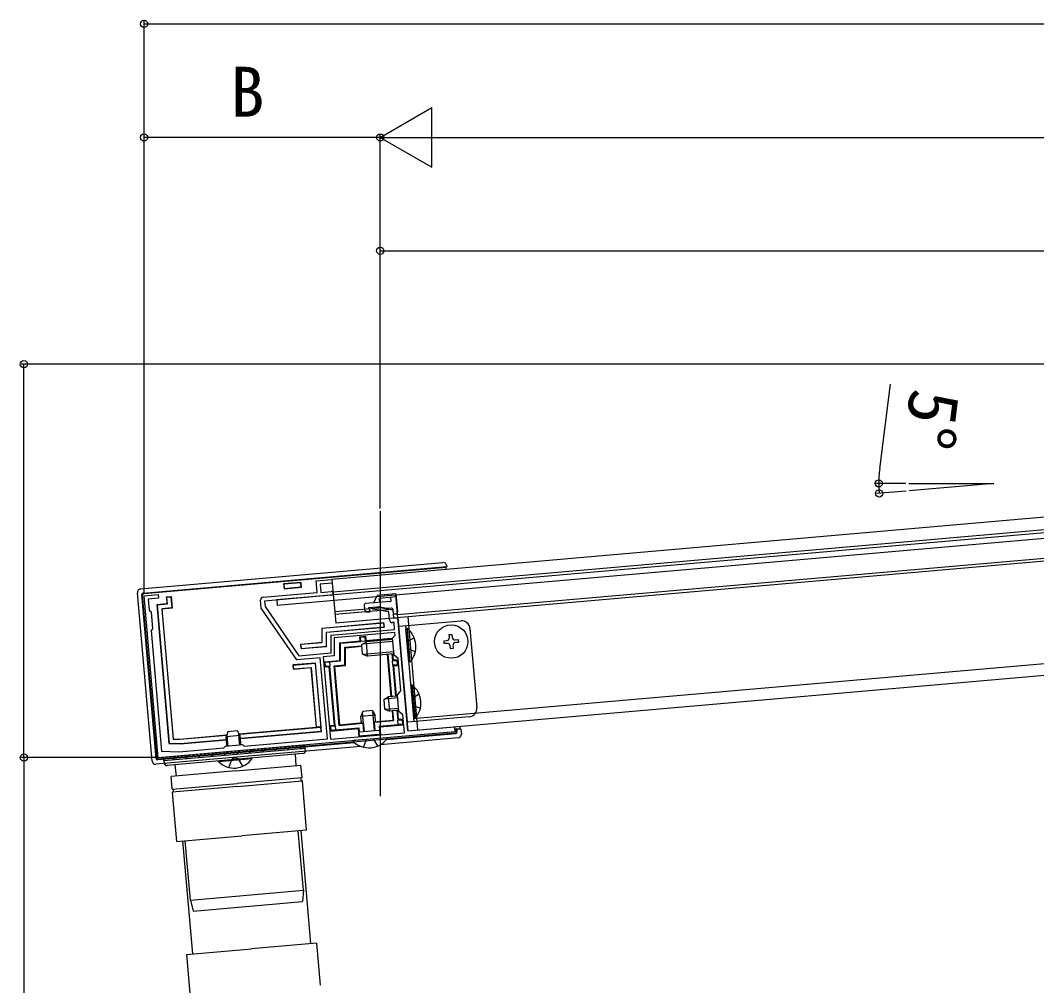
# Model space of a CAD drawing. Units: millimetres, scale not verified. Extents: x -1050 to 1050, y -1566 to 1557.
# Drawn here: x -544.1 to -185.7, y -768.4 to -427.9 of the extents above; entities that cross this region are included whole.
import ezdxf
from ezdxf.enums import TextEntityAlignment as Align

# ---------------------------------------------------------------- set-up
doc = ezdxf.new("R2010")
doc.units = ezdxf.units.MM
doc.header["$LTSCALE"] = 8
for name, color, linetype in [('0-2_YKK_11', 7, 'Continuous'), ('0-4_YKK_12', 2, 'Continuous'), ('0-5_YKK_13', 4, 'Continuous'), ('0-7_YKK_D', 6, 'Continuous')]:
    doc.layers.add(name, color=color, linetype=linetype)
doc.styles.add('ＭＳ ゴシック', font='')
doc.styles.get('ＭＳ ゴシック').set_extended_font_data('MS Gothic')

msp = doc.modelspace()

# ---------------------------------------------------------------- linework, layer by layer
at = {"layer": '0-2_YKK_11'}
for points in [[(-458.446, -631.387), (-439.419, -629.723), (-439.776, -625.638), (-434.198, -625.15), (-434.084, -626.445), (-438.368, -626.82), (-438.115, -629.709), (-434.479, -629.391)], [(-390.85, -678.877), (-495.451, -688.028), (-500.445, -630.946), (-495.464, -630.51), (-495.35, -631.805), (-498.937, -632.119), (-498.597, -636.004), (-497.947, -636.55), (-497.424, -642.527), (-497.969, -643.177), (-494.243, -685.765), (-488.101, -685.98), (-472.262, -684.594), (-471.716, -683.944), (-465.739, -683.421), (-465.089, -683.966), (-435.801, -681.404), (-438.302, -652.813), (-446.589, -653.538), (-459.114, -635.227), (-459.356, -632.471)], [(-434.366, -630.686), (-457.926, -632.747), (-457.752, -634.74), (-445.896, -652.072), (-434.44, -651.07), (-434.44, -644.746), (-412.076, -642.789), (-412.294, -640.299), (-412.792, -640.342)], [(-413.876, -639.433), (-414.125, -636.578), (-419.733, -635.589), (-419.79, -634.932), (-418.394, -634.81), (-412.686, -635.816), (-412.425, -638.805), (-410.931, -638.674), (-407.444, -678.522), (-391.007, -677.084), (-390.85, -678.877)]]:
    msp.add_lwpolyline(points, dxfattribs=at)
msp.add_lwpolyline([(-437.233, -652.419), (-434.688, -681.507), (-408.588, -679.224), (-409.137, -672.948), (-410.545, -671.766), (-411.068, -665.789), (-409.886, -664.381), (-410.88, -653.024), (-412.288, -651.842), (-412.811, -645.865), (-411.902, -644.782), (-411.98, -643.885), (-433.34, -645.754), (-433.34, -652.078)], close=True, dxfattribs=at)
for centre, radius, start, end in [((-434.423, -630.038), 0.65, 274.99999, 95.00001), ((-458.359, -632.384), 1, 95.00001, 184.99999), ((-412.879, -639.346), 1, 185.00001, 274.99999)]:
    msp.add_arc(centre, radius, start, end, dxfattribs=at)
at = {"layer": '0-4_YKK_12'}
for p, q in [((-46.993, -591.274), (-434.198, -625.15)), ((-46.993, -595.791), (-433.806, -629.633)), ((-417.136, -601.114), (-417.136, -701.596)), ((-46.993, -606.833), (-432.847, -640.591)), ((-434.198, -625.15), (-432.847, -640.591)), ((-407.444, -678.522), (-411.628, -630.704)), ((-416.253, -635.124), (-433.196, -636.606)), ((-412.695, -635.716), (-433.117, -637.503)), ((-410.931, -638.674), (-412.126, -638.778)), ((-407.444, -638.369), (-403.958, -678.217)), ((-46.993, -642.971), (-404.306, -674.232)), ((-407.444, -678.522), (-46.993, -646.986))]:
    msp.add_line(p, q, dxfattribs=at)
msp.add_lwpolyline([(-230.754, -591.258), (-200.754, -591.258), (-230.64, -593.872)], dxfattribs=at)
at = {"layer": '0-5_YKK_13'}
for p, q in [((-46.993, -596.795), (-453.642, -632.372)), ((-46.993, -598.803), (-453.468, -634.365)), ((-46.993, -605.83), (-411.018, -637.678)), ((-501.663, -628.498), (-395.07, -619.173)), ((-500.78, -629.927), (-393.699, -620.558)), ((-393.852, -621.62), (-393.922, -620.823)), ((-393.721, -620.304), (-393.699, -620.558)), ((-445.043, -626.195), (-451.229, -626.736)), ((-451.229, -626.736), (-451.08, -628.439)), ((-451.116, -626.831), (-450.985, -628.325)), ((-445.139, -626.308), (-445.043, -626.195)), ((-445.008, -627.802), (-445.139, -626.308)), ((-497.6, -689.22), (-502.794, -629.847)), ((-496.171, -688.338), (-501.234, -630.467)), ((-495.949, -688.073), (-500.969, -630.69)), ((-450.985, -628.325), (-445.008, -627.802)), ((-419.423, -633.394), (-418.203, -630.778)), ((-411.671, -630.206), (-418.203, -630.778)), ((-411.671, -630.206), (-411.105, -636.681)), ((-492.356, -633.765), (-495.942, -634.078)), ((-495.847, -634.158), (-495.942, -634.078)), ((-495.942, -634.078), (-491.663, -682.989)), ((-492.261, -633.844), (-495.847, -634.158)), ((-495.847, -634.158), (-491.583, -682.905)), ((-492.573, -631.274), (-492.356, -633.765)), ((-492.479, -631.353), (-492.261, -633.844)), ((-492.261, -633.844), (-492.356, -633.765)), ((-453.642, -632.372), (-453.468, -634.365)), ((-422.866, -634.197), (-422.735, -635.691)), ((-413.446, -632.871), (-422.412, -633.655)), ((-417.561, -631.725), (-411.584, -631.202)), ((-417.561, -631.725), (-417.431, -633.22)), ((-413.577, -631.377), (-413.446, -632.871)), ((-494.222, -635.521), (-494.128, -635.601)), ((-490.541, -635.287), (-494.128, -635.601)), ((-494.128, -635.601), (-490.124, -681.368)), ((-490.636, -635.207), (-490.541, -635.287)), ((-421.652, -636.6), (-420.656, -636.513)), ((-421.187, -635.054), (-418.156, -634.789)), ((-420.656, -636.513), (-421.187, -635.054)), ((-414.731, -635.393), (-418.156, -634.789)), ((-413.237, -635.262), (-414.731, -635.393)), ((-412.695, -635.716), (-412.582, -637.011)), ((-412.257, -637.284), (-411.559, -637.223)), ((-437.624, -642.314), (-415.998, -640.422)), ((-415.998, -640.422), (-415.867, -641.916)), ((-405.215, -675.315), (-408.179, -641.445)), ((-436.124, -643.689), (-436.08, -643.729)), ((-436.124, -648.708), (-436.124, -643.689)), ((-436.08, -643.729), (-415.82, -641.956)), ((-436.08, -648.748), (-436.08, -643.729)), ((-410.669, -641.662), (-407.706, -675.533)), ((-407.063, -654.296), (-408.092, -642.541)), ((-385.503, -642.472), (-383.062, -670.366)), ((-445.004, -649.528), (-445.142, -647.947)), ((-444.964, -649.481), (-436.124, -648.708)), ((-436.124, -648.708), (-436.08, -648.748)), ((-429.624, -649.042), (-423.63, -648.518)), ((-424.318, -645.348), (-422.389, -645.179)), ((-424.096, -645.534), (-424.318, -645.348)), ((-423.951, -647.04), (-424.187, -646.842)), ((-424.096, -645.534), (-422.575, -645.401)), ((-423.951, -647.04), (-424.096, -645.534)), ((-422.457, -646.91), (-423.951, -647.04)), ((-423.665, -648.12), (-422.041, -647.174)), ((-423.368, -651.507), (-423.665, -648.12)), ((-412.71, -647.015), (-423.369, -647.947)), ((-422.575, -645.401), (-422.389, -645.179)), ((-422.575, -645.401), (-422.457, -646.91)), ((-422.389, -645.179), (-422.258, -646.673)), ((-412.767, -646.363), (-422.041, -647.174)), ((-413.491, -646.125), (-413.465, -646.424)), ((-405.194, -645.701), (-407.684, -647.197)), ((-393.578, -647.696), (-394.574, -647.783)), ((-445.004, -649.528), (-436.08, -648.748)), ((-444.964, -649.481), (-445.004, -649.528)), ((-429.624, -655.266), (-429.624, -649.042)), ((-429.624, -649.042), (-429.405, -649.242)), ((-429.405, -649.242), (-423.611, -648.735)), ((-429.405, -655.466), (-429.405, -649.242)), ((-423.368, -651.507), (-421.605, -652.155)), ((-412.389, -650.692), (-423.047, -651.625)), ((-414.741, -651.555), (-413.433, -666.498)), ((-414.523, -651.536), (-413.216, -666.479)), ((-413.029, -651.405), (-412.811, -653.896)), ((-412.812, -651.386), (-412.613, -653.659)), ((-404.758, -650.682), (-407.471, -649.64)), ((-440.007, -654.625), (-447.865, -655.313)), ((-447.817, -655.352), (-447.865, -655.313)), ((-447.865, -655.313), (-447.726, -656.894)), ((-447.817, -655.352), (-440.047, -654.672)), ((-440.047, -654.672), (-440.007, -654.625)), ((-440.047, -654.672), (-438.081, -677.143)), ((-437.896, -678.764), (-440.007, -654.625)), ((-436.797, -654.169), (-431.342, -653.692)), ((-436.575, -654.355), (-436.797, -654.169)), ((-436.628, -656.098), (-436.797, -654.169)), ((-436.442, -655.876), (-436.628, -656.098)), ((-436.575, -654.355), (-435.066, -654.237)), ((-436.442, -655.876), (-436.575, -654.355)), ((-434.935, -655.731), (-436.442, -655.876)), ((-434.935, -655.731), (-435.134, -655.967)), ((-435.066, -654.237), (-434.935, -655.731)), ((-433.096, -676.751), (-434.935, -655.731)), ((-433.441, -655.6), (-429.624, -655.266)), ((-431.602, -676.62), (-433.441, -655.6)), ((-433.441, -655.6), (-433.205, -655.798)), ((-433.205, -655.798), (-429.405, -655.466)), ((-431.404, -676.383), (-433.205, -655.798)), ((-429.624, -655.266), (-429.405, -655.466)), ((-412.811, -653.896), (-412.613, -653.659)), ((-412.811, -653.896), (-411.305, -653.751)), ((-412.68, -655.39), (-412.811, -653.896)), ((-411.172, -655.271), (-412.68, -655.39)), ((-412.68, -655.39), (-412.444, -655.588)), ((-412.68, -655.39), (-411.722, -666.348)), ((-411.118, -653.529), (-412.613, -653.659)), ((-412.444, -655.588), (-410.95, -655.458)), ((-412.444, -655.588), (-411.504, -666.329)), ((-411.305, -653.751), (-411.118, -653.529)), ((-411.305, -653.751), (-411.172, -655.271)), ((-411.172, -655.271), (-410.95, -655.458)), ((-410.95, -655.458), (-411.118, -653.529)), ((-406.556, -654.252), (-407.063, -654.296)), ((-441.45, -656.345), (-447.726, -656.894)), ((-447.687, -656.846), (-447.726, -656.894)), ((-441.411, -656.297), (-441.45, -656.345)), ((-439.623, -677.234), (-441.45, -656.345)), ((-439.575, -677.274), (-441.411, -656.297)), ((-405.833, -662.42), (-406.34, -662.464)), ((-406.34, -662.464), (-405.311, -674.219)), ((-415.936, -667.52), (-414.312, -666.575)), ((-403.451, -665.624), (-405.941, -667.121)), ((-415.936, -667.52), (-415.639, -670.907)), ((-410.967, -666.939), (-415.64, -667.348)), ((-403.015, -670.605), (-405.727, -669.564)), ((-423.301, -671.678), (-423.95, -673.441)), ((-423.751, -675.714), (-423.95, -673.441)), ((-422.836, -678.664), (-423.419, -671.999)), ((-419.914, -671.381), (-423.301, -671.678)), ((-419.914, -671.381), (-418.969, -673.005)), ((-419.159, -678.342), (-419.742, -671.677)), ((-415.639, -670.907), (-413.876, -671.556)), ((-410.646, -670.616), (-415.318, -671.025)), ((-410.589, -671.268), (-413.876, -671.556)), ((-412.997, -671.479), (-412.711, -674.748)), ((-412.78, -671.46), (-412.475, -674.946)), ((-411.286, -671.329), (-410.981, -674.816)), ((-411.069, -671.31), (-410.782, -674.579)), ((-466.851, -679.616), (-439.623, -677.234)), ((-466.803, -679.7), (-438.121, -677.19)), ((-439.575, -677.274), (-439.623, -677.234)), ((-438.081, -677.143), (-439.575, -677.274)), ((-438.081, -677.143), (-438.121, -677.19)), ((-437.99, -678.684), (-438.121, -677.19)), ((-434.827, -676.683), (-433.333, -676.552)), ((-434.605, -676.869), (-434.827, -676.683)), ((-434.658, -678.612), (-434.827, -676.683)), ((-434.605, -676.869), (-433.096, -676.751)), ((-434.472, -678.39), (-434.605, -676.869)), ((-433.096, -676.751), (-433.333, -676.552)), ((-433.096, -676.751), (-432.966, -678.245)), ((-423.334, -675.896), (-423.135, -675.66)), ((-419.114, -678.438), (-419.386, -675.332)), ((-417.525, -676.894), (-410.85, -676.31)), ((-417.525, -676.894), (-417.288, -677.092)), ((-417.525, -676.894), (-417.404, -678.275)), ((-417.288, -677.092), (-409.119, -676.378)), ((-417.288, -677.092), (-417.035, -679.981)), ((-412.475, -674.946), (-412.711, -674.748)), ((-410.981, -674.816), (-410.782, -674.579)), ((-409.288, -674.449), (-410.782, -674.579)), ((-409.475, -674.671), (-409.288, -674.449)), ((-409.342, -676.191), (-409.119, -676.378)), ((-409.119, -676.378), (-409.288, -674.449)), ((-388.945, -677.706), (-389.015, -676.909)), ((-470.857, -678.85), (-471.506, -680.613)), ((-466.525, -680.177), (-471.506, -680.613)), ((-471.275, -683.248), (-471.506, -680.613)), ((-470.848, -683.165), (-471.155, -679.659)), ((-467.47, -678.553), (-470.857, -678.85)), ((-466.525, -680.177), (-467.47, -678.553)), ((-466.73, -682.805), (-467.036, -679.298)), ((-466.294, -682.812), (-466.525, -680.177)), ((-466.438, -681.173), (-437.99, -678.684)), ((-466.43, -681.26), (-437.896, -678.764)), ((-437.99, -678.684), (-437.896, -678.764)), ((-434.658, -678.612), (-424.896, -677.758)), ((-434.472, -678.39), (-434.658, -678.612)), ((-432.966, -678.245), (-434.472, -678.39)), ((-432.966, -678.245), (-424.697, -677.521)), ((-424.697, -677.521), (-424.896, -677.758)), ((-424.896, -677.758), (-424.643, -680.647)), ((-424.697, -677.521), (-424.576, -678.903)), ((-424.643, -680.647), (-417.035, -679.981)), ((-424.456, -680.425), (-424.643, -680.647)), ((-424.576, -678.903), (-423.082, -678.772)), ((-418.898, -678.406), (-417.404, -678.275)), ((-417.404, -678.275), (-417.258, -679.795)), ((-417.258, -679.795), (-417.035, -679.981)), ((-390.541, -679.597), (-415.032, -681.74)), ((-390.806, -679.375), (-414.815, -681.475)), ((-390.439, -677.837), (-390.352, -678.834)), ((-388.68, -677.929), (-390.174, -678.059)), ((-390.174, -678.059), (-390.087, -679.056)), ((-388.68, -677.929), (-388.945, -677.706)), ((-388.68, -677.929), (-388.527, -679.677)), ((-423.972, -684.028), (-496.251, -690.351)), ((-426.311, -682.727), (-495.63, -688.791)), ((-426.57, -682.504), (-495.408, -688.526)), ((-491.583, -682.905), (-491.663, -682.989)), ((-491.663, -682.989), (-487.754, -683.126)), ((-491.583, -682.905), (-487.756, -683.038)), ((-487.756, -683.038), (-471.419, -681.609)), ((-487.756, -683.038), (-487.754, -683.126)), ((-487.754, -683.126), (-471.411, -681.696)), ((-471.218, -683.9), (-471.275, -683.248)), ((-470.787, -683.863), (-470.848, -683.165)), ((-466.669, -683.502), (-466.73, -682.805)), ((-466.237, -683.465), (-466.294, -682.812)), ((-454.369, -685.638), (-453.278, -684.338)), ((-449.895, -685.247), (-448.805, -683.947)), ((-445.422, -684.856), (-444.332, -683.556)), ((-414.859, -680.977), (-426.614, -682.006)), ((-423, -684.302), (-421.959, -681.589)), ((-418.019, -683.866), (-419.515, -681.376)), ((-389.658, -681.026), (-417.109, -683.427)), ((-414.814, -681.484), (-414.859, -680.977)), ((-444.46, -686.578), (-492.277, -690.762)), ((-490.153, -688.769), (-489.062, -687.469)), ((-485.68, -688.378), (-484.589, -687.078)), ((-481.207, -687.986), (-480.116, -686.686)), ((-476.734, -687.595), (-475.643, -686.295)), ((-472.261, -687.204), (-471.17, -685.904)), ((-468.357, -687.923), (-469.444, -688.629)), ((-468.357, -687.923), (-467.163, -688.429)), ((-467.788, -686.812), (-466.697, -685.512)), ((-463.315, -686.421), (-462.224, -685.121)), ((-458.842, -686.03), (-457.751, -684.73)), ((-447.1, -686.809), (-446.873, -690.805)), ((-443.551, -685.495), (-443.621, -684.698)), ((-493.43, -689.056), (-493.361, -689.853)), ((-489.637, -690.531), (-489.168, -694.505)), ((-474.17, -689.178), (-462.414, -688.149)), ((-474.148, -689.424), (-474.17, -689.178)), ((-462.393, -688.396), (-474.148, -689.424)), ((-470.557, -691.454), (-469.444, -688.629)), ((-468.02, -692.655), (-445.108, -690.65)), ((-465.576, -691.019), (-467.163, -688.429)), ((-462.393, -688.396), (-462.414, -688.149)), ((-444.73, -694.963), (-445.108, -690.65)), ((-468.02, -692.655), (-490.933, -694.659)), ((-490.555, -698.972), (-490.933, -694.659)), ((-444.811, -695.142), (-467.628, -697.138)), ((-490.445, -699.134), (-467.628, -697.138)), ((-467.541, -698.134), (-490.358, -700.13)), ((-467.541, -698.134), (-444.724, -696.138)), ((-443.103, -713.563), (-444.613, -696.3)), ((-488.928, -717.572), (-490.438, -700.309)), ((-488.928, -717.572), (-466.015, -715.567)), ((-443.103, -713.563), (-466.015, -715.567)), ((-444.261, -734.744), (-446.092, -713.824)), ((-445.195, -713.746), (-441.709, -753.594)), ((-486.836, -717.389), (-483.35, -757.237)), ((-484.109, -738.231), (-485.939, -717.311)), ((-484.109, -738.231), (-444.261, -734.744)), ((-484.109, -738.231), (-483.163, -742.163)), ((-444.261, -734.744), (-444.51, -738.781)), ((-483.163, -742.163), (-444.51, -738.781)), ((-485.442, -757.42), (-462.529, -755.415)), ((-439.617, -753.411), (-462.529, -755.415)), ((-439.617, -753.411), (-438.314, -768.303)), ((-485.442, -757.42), (-479.541, -824.862))]:
    msp.add_line(p, q, dxfattribs=at)
for points in [[(-500.515, -630.149), (-393.922, -620.823), (-393.699, -620.558)], [(-445.139, -626.308), (-451.116, -626.831), (-451.229, -626.736)], [(-445.008, -627.802), (-444.894, -627.898), (-445.043, -626.195)], [(-450.985, -628.325), (-451.08, -628.439), (-444.894, -627.898)], [(-492.479, -631.353), (-490.985, -631.223), (-490.636, -635.207), (-494.222, -635.521), (-490.204, -681.452), (-487.796, -681.536), (-471.315, -680.094)], [(-492.479, -631.353), (-492.573, -631.274), (-490.905, -631.128)], [(-490.985, -631.223), (-490.905, -631.128), (-490.541, -635.287)], [(-444.964, -649.481), (-445.095, -647.987), (-437.624, -647.333), (-437.624, -642.314), (-437.667, -642.274), (-415.958, -640.375)], [(-415.998, -640.422), (-415.958, -640.375), (-415.82, -641.956)], [(-410.669, -641.662), (-407.681, -641.401), (-388.753, -639.745)], [(-437.624, -647.333), (-437.667, -647.293), (-437.667, -642.274)], [(-436.124, -643.689), (-415.867, -641.916), (-415.82, -641.956)], [(-406.556, -654.252), (-407.585, -642.497), (-408.092, -642.541)], [(-392.756, -645.616), (-392.844, -644.62), (-391.847, -644.533), (-391.76, -645.529)], [(-445.095, -647.987), (-445.142, -647.947), (-437.667, -647.293)], [(-435.066, -654.237), (-431.124, -653.892), (-431.124, -647.668), (-423.951, -647.04)], [(-431.124, -647.668), (-431.342, -647.468), (-424.187, -646.842), (-424.318, -645.348)], [(-431.124, -653.892), (-431.342, -653.692), (-431.342, -647.468)], [(-422.457, -646.91), (-413.491, -646.125), (-413.293, -645.889), (-413.247, -646.405)], [(-422.457, -646.91), (-422.258, -646.673), (-413.293, -645.889)], [(-412.332, -651.344), (-421.605, -652.155), (-422.041, -647.174)], [(-394.574, -647.783), (-394.662, -646.787), (-393.665, -646.7)], [(-391.499, -648.518), (-391.412, -649.514), (-392.408, -649.601), (-392.495, -648.605)], [(-390.677, -646.438), (-389.681, -646.351), (-389.593, -647.347), (-390.59, -647.434)], [(-441.411, -656.297), (-447.687, -656.846), (-447.817, -655.352)], [(-433.333, -676.552), (-435.134, -655.967), (-436.628, -656.098)], [(-405.833, -662.42), (-404.804, -674.175), (-405.311, -674.219)], [(-411.024, -666.287), (-414.312, -666.575), (-413.876, -671.556)], [(-418.77, -675.278), (-418.969, -673.005), (-423.95, -673.441)], [(-385.79, -673.616), (-404.717, -675.272), (-407.706, -675.533)], [(-431.602, -676.62), (-431.404, -676.383), (-423.135, -675.66), (-422.864, -678.766)], [(-431.602, -676.62), (-423.334, -675.896), (-423.082, -678.772)], [(-419.15, -675.53), (-419.386, -675.332), (-412.711, -674.748)], [(-418.898, -678.406), (-419.15, -675.53), (-412.475, -674.946)], [(-487.796, -681.536), (-487.798, -681.449), (-471.282, -680.004)], [(-417.258, -679.795), (-424.456, -680.425), (-424.576, -678.903)], [(-420.852, -680.163), (-421.357, -680.206), (-421.841, -680.247), (-422.289, -680.285), (-422.681, -680.316), (-422.852, -680.329), (-423.003, -680.341), (-423.132, -680.35), (-423.24, -680.358), (-423.327, -680.363), (-423.389, -680.366), (-423.427, -680.367), (-423.44, -680.366), (-423.428, -680.363), (-423.39, -680.358), (-423.328, -680.35), (-423.242, -680.34), (-423.134, -680.329), (-423.005, -680.316), (-422.854, -680.301), (-422.684, -680.284), (-422.292, -680.247), (-421.845, -680.206), (-421.36, -680.162), (-420.856, -680.118), (-420.352, -680.074), (-419.867, -680.033), (-419.42, -679.996), (-419.027, -679.964), (-418.857, -679.951), (-418.706, -679.94), (-418.576, -679.93), (-418.468, -679.923), (-418.382, -679.917), (-418.319, -679.914), (-418.281, -679.913), (-418.269, -679.914), (-418.281, -679.917), (-418.318, -679.923), (-418.381, -679.93)], [(-423.082, -678.772), (-423.081, -678.785), (-418.897, -678.419), (-418.898, -678.406)], [(-418.381, -679.93), (-418.467, -679.94), (-418.574, -679.951), (-418.704, -679.965), (-418.854, -679.98), (-419.024, -679.996), (-419.416, -680.033), (-419.864, -680.074), (-420.348, -680.118), (-420.852, -680.163)], [(-390.174, -678.059), (-390.439, -677.837), (-388.945, -677.706)], [(-493.43, -689.056), (-493.535, -687.86), (-443.725, -683.503)], [(-493.43, -689.056), (-443.621, -684.698), (-443.725, -683.503)], [(-490.204, -681.452), (-490.124, -681.368), (-487.798, -681.449)], [(-414.814, -681.484), (-426.569, -682.513), (-426.614, -682.006)]]:
    msp.add_lwpolyline(points, dxfattribs=at)
msp.add_lwpolyline([(-410.85, -676.31), (-410.981, -674.816), (-409.475, -674.671), (-409.342, -676.191)], close=True, dxfattribs=at)
msp.add_circle((-392.128, -647.067), 5.9, dxfattribs=at)
for centre, radius, start, end in [((-394.961, -620.413), 1.245, 5, 95), ((-501.554, -629.738), 1.245, 95, 185), ((-422.368, -634.153), 0.5, 95, 185), ((-421.739, -635.604), 1, 185, 275), ((-413.193, -635.76), 0.5, 5, 95), ((-412.283, -636.985), 0.3, 185, 275), ((-411.603, -636.725), 0.5, 275, 5), ((-388.491, -642.734), 3, 5, 95), ((-412.79, -648.875), 8.232, 319.2189, 50.7811), ((-393.753, -645.703), 1, 275, 5), ((-393.491, -648.692), 1, 5, 95), ((-390.764, -645.442), 1, 185, 275), ((-390.503, -648.431), 1, 95, 185), ((-411.038, -668.798), 8.232, 319.2189, 50.7811), ((-386.051, -670.627), 3, 275, 5), ((-389.767, -679.786), 1.245, 275, 5), ((-421.192, -676.279), 8.232, 229.2189, 320.7811), ((-444.547, -685.582), 1, 275, 5), ((-496.36, -689.111), 1.245, 185, 275), ((-492.365, -689.766), 1, 185, 275), ((-468.702, -683.981), 7.7, 224.98312, 325.01688), ((-444.672, -695.631), 0.5, 111.60155, 258.39845), ((-444.93, -694.98), 0.2, 291.60155, 5), ((-444.813, -696.317), 0.2, 5, 78.39845), ((-490.356, -698.955), 0.2, 185, 258.39845), ((-490.239, -700.291), 0.2, 111.60155, 185), ((-490.497, -699.64), 0.5, 291.60155, 78.39845)]:
    msp.add_arc(centre, radius, start, end, dxfattribs=at)
for centre, major_axis in [((-500.735, -630.426), (-0.384, 0.323)), ((-500.47, -630.648), (-0.384, 0.323)), ((-390.851, -678.876), (0.384, -0.323)), ((-390.586, -679.098), (0.384, -0.323)), ((-495.45, -688.027), (-0.323, -0.384)), ((-495.672, -688.292), (-0.323, -0.384))]:
    msp.add_ellipse(centre, major_axis=major_axis, ratio=0.99628, start_param=5.4996506, end_param=7.06672, dxfattribs=at)
at = {"layer": '0-7_YKK_D'}
for p, q in [((-500.445, -629.946), (-500.445, -428.2)), ((-500.445, -429.2), (382.864, -429.2)), ((-417.136, -469.2), (-398.95, -458.7)), ((-398.95, -479.7), (-398.95, -458.7)), ((-500.445, -629.946), (-500.445, -468.2)), ((-417.136, -469.2), (-500.445, -469.2)), ((-417.136, -600.114), (-417.136, -468.2)), ((-417.136, -600.114), (-417.136, -468.2)), ((-417.136, -469.2), (-398.95, -479.7)), ((-417.136, -469.2), (-380.763, -469.2)), ((-396.136, -469.2), (361.864, -469.2)), ((-417.136, -600.114), (-417.136, -508.2)), ((375.564, -549.2), (-543.794, -549.2)), ((-542.794, -687.984), (-542.794, -549.2)), ((-241.031, -586.168), (-237.247, -556.224)), ((-231.754, -591.258), (-242.351, -591.258)), ((-231.636, -593.959), (-242.193, -594.883)), ((-495.953, -687.984), (-543.794, -687.984)), ((-495.953, -687.984), (-543.794, -687.984)), ((-542.794, -687.984), (-542.794, -1424.926))]:
    msp.add_line(p, q, dxfattribs=at)
msp.add_lwpolyline([(-417.136, -509.2), (-117.136, -509.2), (311.555, -509.2)], dxfattribs=at)
for centre in [(-500.445, -429.2), (-500.445, -469.2), (-417.136, -469.2), (-417.136, -509.2), (-542.794, -549.2), (-241.351, -591.258), (-241.197, -594.796), (-542.794, -687.984), (-542.794, -687.984)]:
    msp.add_circle(centre, 1.275, dxfattribs=at)
for start, end in [(172.79746, 180), (180, 185)]:
    msp.add_arc((-200.754, -591.258), 40.597, start, end, dxfattribs=at)

# ---------------------------------------------------------------- texts
at = {"layer": '0-7_YKK_D', "style": 'ＭＳ ゴシック'}
msp.add_text('B', height=17.6, dxfattribs=at).set_placement((-469.972, -467.2), align=Align.BOTTOM_LEFT)
msp.add_text('5°', height=17.6, rotation=262.797, dxfattribs=at).set_placement((-235.291, -556.7), align=Align.BOTTOM_LEFT)

doc.saveas('drawing.dxf')
